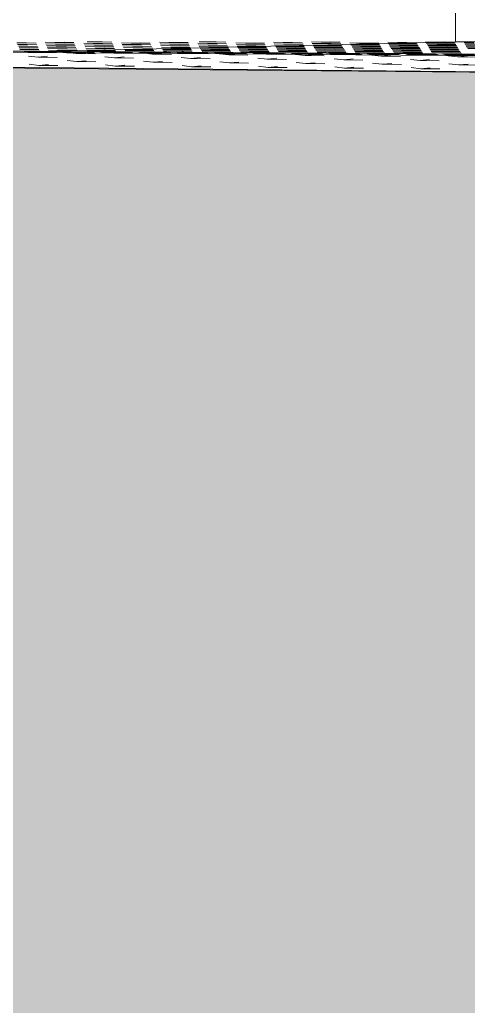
# Model space of a CAD drawing. Header units: millimetres. Extents: x 239748 to 326588, y -19262 to 5561.
# Drawn here: x 319977 to 322011, y -8703 to -4224 of the extents above; entities that cross this region are included whole.
import ezdxf

# ---------------------------------------------------------------- set-up
doc = ezdxf.new("R2010")
doc.units = ezdxf.units.MM
doc.header["$MEASUREMENT"] = 0
for name, color, linetype, lineweight in [('New_2D Drafting - General_Pen_No__1', 7, 'Continuous', 13), ('New_Site & Landscape - Terrain_Pen_No__1', 7, 'Continuous', 13), ('New_Structural - Bearing_Pen_No__1', 7, 'Continuous', 13)]:
    doc.layers.add(name, color=color, linetype=linetype, lineweight=lineweight)
for name, color, linetype, lineweight, true_color in [('New_2D Drafting - General_Pen_No__61', 7, 'Continuous', 20, 0x6a6a6a), ('New_Site & Landscape - Terrain_Pen_No__180', 7, 'Continuous', 15, 0xd6cda7), ('New_Site & Landscape - Terrain_Pen_No__93', 7, 'Continuous', 13, 0xa2a233)]:
    doc.layers.add(name, color=color, linetype=linetype, lineweight=lineweight, true_color=true_color)

msp = doc.modelspace()

# ---------------------------------------------------------------- hatches: boundary and pattern name
at = {"layer": 'New_2D Drafting - General_Pen_No__61', "linetype": 'Continuous', "lineweight": 20, "true_color": 0x6a6a6a}
h = msp.add_hatch(dxfattribs=at)
h.set_pattern_fill('Dashed_0002', color=251, style=0, pattern_type=2)
h.set_pattern_definition([(45, (649171.04, -4123.63), (-183.84776, 183.84776), [195, -65]), (45, (649171.04, -3939.78), (-183.84776, 183.84776), [195, -65])])
h.paths.add_polyline_path([(304790.6827, -4460.3759), (297360.3741, -4696.2383), (297432.4505, -19262.3247), (325883.6342, -19262.3247), (325883.2965, -4496.7853), (312832.5286, -4370.8818), (307073.8019, -4409.8695)])
at = {"layer": 'New_Site & Landscape - Terrain_Pen_No__180', "linetype": 'Continuous', "lineweight": 0, "true_color": 0x353329}
msp.add_hatch(color=250, dxfattribs=at).paths.add_polyline_path([(297432.4505, -19262.3247), (325883.6342, -19262.3247), (325883.6342, -4496.7884), (313274.2348, -4382.3441), (308962.5578, -4382.3438), (306735.3088, -4414.8025), (302168.1642, -4521.8361), (298486.9827, -4705.949), (297432.4505, -4713.9502)])

# ---------------------------------------------------------------- linework, layer by layer
at = {"layer": 'New_2D Drafting - General_Pen_No__1', "color": 7, "linetype": 'Continuous', "lineweight": 13, "flags": 128}
msp.add_lwpolyline([(304790.6827, -4460.3759), (297360.3741, -4696.2383), (297432.4505, -19262.3247), (325883.6342, -19262.3247), (325883.2965, -4496.7853), (312832.5286, -4370.8818), (307073.8019, -4409.8695)], close=True, dxfattribs=at)
at = {"layer": 'New_Site & Landscape - Terrain_Pen_No__1', "color": 7, "linetype": 'Continuous', "lineweight": 13}
for p, q in [((312861.9184, -4323.4671), (325883.6342, -4402.2168)), ((325883.6342, -4412.5658), (312861.9184, -4323.4671)), ((319964.1775, -4328.9932), (320007.0767, -4328.4009)), ((319964.1775, -4328.9932), (320050.7788, -4329.6522)), ((319967.3891, -4336.3677), (320010.2883, -4335.7754)), ((319967.3891, -4336.3677), (320053.9904, -4337.0267)), ((319970.6007, -4343.7421), (320013.4999, -4343.1498)), ((319970.6007, -4343.7421), (320057.202, -4344.4012)), ((321955.9232, -4323.4671), (320080.0552, -4367.1193)), ((320135.7743, -4326.624), (320092.0722, -4325.3727)), ((320138.9859, -4333.9985), (320095.2838, -4332.7472)), ((320142.1975, -4341.3729), (320098.4954, -4340.1216)), ((320135.7743, -4326.624), (320178.6735, -4326.0317)), ((320135.7743, -4326.624), (320222.3756, -4327.283)), ((320138.9859, -4333.9985), (320181.8851, -4333.4062)), ((320138.9859, -4333.9985), (320225.5872, -4334.6575)), ((320142.1975, -4341.3729), (320185.0967, -4340.7806)), ((320142.1975, -4341.3729), (320228.7988, -4342.0319)), ((320310.5827, -4331.6292), (320266.8806, -4330.3779)), ((320313.7943, -4339.0037), (320270.0922, -4337.7524)), ((320307.3711, -4324.2548), (320282.4177, -4323.5403)), ((320307.3711, -4324.2548), (320350.2703, -4323.6625)), ((320307.3711, -4324.2548), (320393.9724, -4324.9138)), ((320310.5827, -4331.6292), (320353.4819, -4331.0369)), ((320310.5827, -4331.6292), (320397.184, -4332.2882)), ((320313.7943, -4339.0037), (320356.6935, -4338.4114)), ((320313.7943, -4339.0037), (320400.3956, -4339.6627)), ((320482.1795, -4329.26), (320438.4774, -4328.0087)), ((320485.3911, -4336.6345), (320441.689, -4335.3832)), ((320488.6027, -4344.0089), (320444.9006, -4342.7576)), ((320482.1795, -4329.26), (320525.0787, -4328.6677)), ((320482.1795, -4329.26), (320568.7808, -4329.919)), ((320485.3911, -4336.6345), (320528.2903, -4336.0422)), ((320485.3911, -4336.6345), (320571.9924, -4337.2935)), ((320488.6027, -4344.0089), (320531.5019, -4343.4166)), ((320488.6027, -4344.0089), (320575.204, -4344.6679)), ((320653.7763, -4326.8908), (320610.0742, -4325.6395)), ((320656.9879, -4334.2653), (320613.2858, -4333.0139)), ((320660.1995, -4341.6397), (320616.4974, -4340.3884)), ((320653.7763, -4326.8908), (320696.6755, -4326.2985)), ((320653.7763, -4326.8908), (320740.3776, -4327.5498)), ((320656.9879, -4334.2653), (320699.8871, -4333.6729)), ((320656.9879, -4334.2653), (320743.5892, -4334.9243)), ((320660.1995, -4341.6397), (320703.0987, -4341.0474)), ((320660.1995, -4341.6397), (320746.8008, -4342.2987)), ((320828.5847, -4331.896), (320784.8826, -4330.6447)), ((320831.7963, -4339.2705), (320788.0942, -4338.0192)), ((320825.3731, -4324.5216), (320790.6875, -4323.5284)), ((320825.3731, -4324.5216), (320868.2723, -4323.9293)), ((320825.3731, -4324.5216), (320911.9744, -4325.1806)), ((320828.5847, -4331.896), (320871.4839, -4331.3037)), ((320828.5847, -4331.896), (320915.186, -4332.555)), ((320831.7963, -4339.2705), (320874.6955, -4338.6782)), ((320831.7963, -4339.2705), (320918.3976, -4339.9295)), ((321000.1815, -4329.5268), (320956.4794, -4328.2755)), ((321003.3931, -4336.9013), (320959.691, -4335.65)), ((321006.6047, -4344.2757), (320962.9026, -4343.0244)), ((321000.1815, -4329.5268), (321043.0807, -4328.9345)), ((321000.1815, -4329.5268), (321086.7828, -4330.1858)), ((321003.3931, -4336.9013), (321046.2923, -4336.309)), ((321003.3931, -4336.9013), (321089.9944, -4337.5603)), ((321006.6047, -4344.2757), (321049.5039, -4343.6834)), ((321006.6047, -4344.2757), (321048.1344, -4344.5917)), ((321048.1314, -4344.5917), (321093.206, -4344.5509)), ((321171.7783, -4327.1576), (321128.0762, -4325.9063)), ((321174.9899, -4334.532), (321131.2878, -4333.2807)), ((321171.6227, -4341.7181), (321134.4994, -4340.6552)), ((321178.2015, -4341.8123), (321171.621, -4341.7181)), ((321171.7783, -4327.1576), (321214.6775, -4326.5653)), ((321171.7783, -4327.1576), (321258.3796, -4327.8166)), ((321174.9899, -4334.532), (321217.8891, -4333.9397)), ((321174.9899, -4334.532), (321261.5912, -4335.191)), ((321178.2015, -4341.8123), (321221.1007, -4341.108)), ((321178.2015, -4341.8123), (321264.8028, -4341.7338)), ((321343.3751, -4324.7884), (321299.673, -4323.5371)), ((321346.5867, -4332.1628), (321302.8846, -4330.9115)), ((321311.9323, -4338.4531), (321306.0962, -4338.286)), ((321353.0099, -4344.3152), (321309.3078, -4343.6895)), ((321349.7983, -4338.9952), (321311.9308, -4338.453)), ((321343.3751, -4324.7884), (321386.2743, -4324.1961)), ((321343.3751, -4324.7884), (321429.9764, -4325.4474)), ((321346.5867, -4332.1628), (321389.4859, -4331.5705)), ((321346.5867, -4332.1628), (321433.188, -4332.8218)), ((321349.7983, -4338.9952), (321392.6975, -4338.2909)), ((321349.7983, -4338.9952), (321436.3996, -4338.9167)), ((321353.0099, -4344.3152), (321395.9091, -4343.6109)), ((321353.0099, -4344.3152), (321439.6112, -4344.2366)), ((321518.1835, -4329.7936), (321474.4814, -4328.5423)), ((321521.3951, -4336.1781), (321477.693, -4335.5524)), ((321524.6067, -4341.4981), (321480.9046, -4340.8724)), ((321518.1835, -4329.7936), (321561.0827, -4329.2013)), ((321518.1835, -4329.7936), (321604.7848, -4330.4526)), ((321521.3951, -4336.1781), (321564.2943, -4335.4738)), ((321521.3951, -4336.1781), (321607.9964, -4336.0996)), ((321524.6067, -4341.4981), (321567.5059, -4340.7938)), ((321524.6067, -4341.4981), (321611.208, -4341.4195)), ((321689.7803, -4327.4244), (321646.0782, -4326.1731)), ((321692.9919, -4333.361), (321649.2898, -4332.7353)), ((321696.2035, -4338.681), (321652.5014, -4338.0553)), ((321699.4151, -4344.0009), (321655.713, -4343.3752)), ((321689.7803, -4327.4244), (321732.6795, -4326.8321)), ((321689.7803, -4327.4244), (321762.1907, -4327.9754)), ((321692.9919, -4333.361), (321735.8911, -4332.6567)), ((321692.9919, -4333.361), (321779.5932, -4333.2825)), ((321696.2035, -4338.681), (321739.1027, -4337.9767)), ((321696.2035, -4338.681), (321782.8048, -4338.6024)), ((321699.4151, -4344.0009), (321742.3143, -4343.2966)), ((321699.4151, -4344.0009), (321786.0164, -4343.9224)), ((321762.1888, -4327.9754), (321776.3816, -4327.9625)), ((321861.3771, -4325.0551), (321817.675, -4323.8038)), ((321864.5887, -4330.5439), (321820.8866, -4329.9182)), ((321867.8003, -4335.8639), (321824.0982, -4335.2382)), ((321871.0119, -4341.1838), (321827.3098, -4340.5581)), ((321861.3771, -4325.0551), (321904.2763, -4324.4628)), ((321861.3771, -4325.0551), (321881.2001, -4325.206)), ((321864.5887, -4330.5439), (321907.4879, -4329.8396)), ((321864.5887, -4330.5439), (321951.19, -4330.4654)), ((321867.8003, -4335.8639), (321910.6995, -4335.1596)), ((321867.8003, -4335.8639), (321954.4016, -4335.7853)), ((321871.0119, -4341.1838), (321913.9111, -4340.4796)), ((321871.0119, -4341.1838), (321957.6132, -4341.1053)), ((321881.1984, -4325.206), (321947.9784, -4325.1454)), ((325883.6342, -4323.4671), (321955.9232, -4323.4671)), ((321955.9232, -4323.4671), (325883.6342, -4383.6482)), ((322036.1855, -4327.7268), (321992.4834, -4327.1011)), ((322039.3971, -4333.0468), (321995.695, -4332.4211)), ((322042.6087, -4338.3667), (321998.9066, -4337.741)), ((322045.8203, -4343.6867), (322002.1182, -4343.061)), ((319980.2355, -4365.8655), (319936.5334, -4364.6142)), ((319973.8123, -4351.1166), (320016.7115, -4350.5243)), ((319973.8123, -4351.1166), (320060.4136, -4351.7756)), ((319977.0239, -4358.4911), (320019.9231, -4357.8988)), ((319977.0239, -4358.4911), (320063.6252, -4359.1501)), ((319980.2355, -4365.8655), (320023.1347, -4365.2732)), ((319980.2355, -4365.8655), (320066.8368, -4366.5245)), ((320041.2559, -4367.8799), (319997.5538, -4367.4704)), ((320038.0443, -4366.9898), (320000.5195, -4366.6382)), ((320044.4675, -4368.77), (320000.7654, -4368.3605)), ((320047.6791, -4369.6601), (320003.977, -4369.2506)), ((320050.8907, -4370.5502), (320007.1886, -4370.1407)), ((320054.1023, -4371.4402), (320010.4002, -4371.0308)), ((320057.3139, -4372.3303), (320013.6118, -4371.9209)), ((320060.5255, -4393.9083), (320016.8234, -4388.9117)), ((320038.0443, -4366.9898), (320080.9435, -4367.1768)), ((320038.0443, -4366.9898), (320124.6456, -4367.5862)), ((320041.2559, -4367.8799), (320084.1551, -4368.0668)), ((320041.2559, -4367.8799), (320127.8572, -4368.4763)), ((320044.4675, -4368.77), (320087.3667, -4368.9569)), ((320044.4675, -4368.77), (320131.0688, -4369.3664)), ((320047.6791, -4369.6601), (320090.5783, -4369.847)), ((320047.6791, -4369.6601), (320134.2804, -4370.2565)), ((320050.8907, -4370.5502), (320093.7899, -4370.7371)), ((320050.8907, -4370.5502), (320137.492, -4371.1466)), ((320054.1023, -4371.4402), (320097.0015, -4371.6272)), ((320054.1023, -4371.4402), (320140.7036, -4372.0367)), ((320057.3139, -4372.3303), (320100.2131, -4372.5173)), ((320057.3139, -4372.3303), (320143.9152, -4372.9268)), ((320060.5255, -4393.9083), (320103.4247, -4389.6692)), ((320145.4091, -4348.7474), (320101.707, -4347.4961)), ((320148.6207, -4356.1218), (320104.9186, -4354.8705)), ((320151.8323, -4363.4963), (320108.1302, -4362.245)), ((320145.4091, -4348.7474), (320188.3083, -4348.1551)), ((320145.4091, -4348.7474), (320232.0104, -4349.4064)), ((320148.6207, -4356.1218), (320191.5199, -4355.5295)), ((320148.6207, -4356.1218), (320235.222, -4356.7808)), ((320151.8323, -4363.4963), (320194.7315, -4362.904)), ((320151.8323, -4363.4963), (320215.0688, -4363.9775)), ((320212.8527, -4368.6277), (320169.1506, -4368.2182)), ((320216.0643, -4369.5178), (320172.3622, -4369.1083)), ((320219.2759, -4370.4079), (320175.5738, -4369.9984)), ((320222.4875, -4371.298), (320178.7854, -4370.8885)), ((320225.6991, -4372.1881), (320181.997, -4371.7786)), ((320228.9107, -4373.0782), (320185.2086, -4372.6687)), ((320203.6744, -4373.7017), (320188.4202, -4373.5588)), ((320232.1223, -4376.9519), (320203.696, -4373.7018)), ((320212.8527, -4368.6277), (320255.7519, -4368.8147)), ((320212.8527, -4368.6277), (320299.454, -4369.2241)), ((320215.0645, -4363.9775), (320238.4336, -4363.9563)), ((320216.0643, -4369.5178), (320258.9635, -4369.7048)), ((320216.0643, -4369.5178), (320302.6656, -4370.1142)), ((320219.2759, -4370.4079), (320262.1751, -4370.5948)), ((320219.2759, -4370.4079), (320305.8772, -4371.0043)), ((320222.4875, -4371.298), (320265.3867, -4371.4849)), ((320222.4875, -4371.298), (320309.0888, -4371.8944)), ((320225.6991, -4372.1881), (320268.5983, -4372.375)), ((320225.6991, -4372.1881), (320312.3004, -4372.7845)), ((320228.9107, -4373.0782), (320271.8099, -4373.2651)), ((320228.9107, -4373.0782), (320315.512, -4373.6746)), ((320232.1223, -4376.9519), (320261.0417, -4374.0942)), ((320232.1223, -4376.9519), (320318.7236, -4377.7094)), ((320261.0635, -4374.0944), (320275.0215, -4374.1552)), ((320317.0059, -4346.3782), (320273.3038, -4345.1268)), ((320320.2175, -4353.7526), (320276.5154, -4352.5013)), ((320323.4291, -4361.1271), (320279.727, -4359.8758)), ((320326.6407, -4366.5377), (320282.9386, -4365.912)), ((320317.0059, -4346.3782), (320359.9051, -4345.7859)), ((320317.0059, -4346.3782), (320403.6072, -4347.0372)), ((320320.2175, -4353.7526), (320363.1167, -4353.1603)), ((320320.2175, -4353.7526), (320406.8188, -4354.4116)), ((320323.4291, -4361.1271), (320358.1779, -4360.6473)), ((320323.4291, -4361.1271), (320334.0782, -4361.2081)), ((320326.6407, -4366.5377), (320369.5399, -4365.8334)), ((320326.6407, -4366.5377), (320413.242, -4366.4592)), ((320334.074, -4361.2081), (320410.0304, -4361.1392)), ((320384.4495, -4369.3755), (320340.7474, -4368.9661)), ((320387.6611, -4370.2656), (320343.959, -4369.8561)), ((320390.8727, -4371.1557), (320347.1706, -4370.7462)), ((320394.0843, -4372.0458), (320350.3822, -4371.6363)), ((320397.2959, -4372.9359), (320353.5938, -4372.5264)), ((320400.5075, -4373.826), (320356.8054, -4373.4165)), ((320358.1644, -4360.6475), (320366.3283, -4360.5135)), ((320403.7191, -4374.7161), (320360.017, -4374.3066)), ((320384.4495, -4369.3755), (320427.3487, -4369.5625)), ((320384.4495, -4369.3755), (320471.0508, -4369.972)), ((320387.6611, -4370.2656), (320430.5603, -4370.4526)), ((320387.6611, -4370.2656), (320474.2624, -4370.862)), ((320390.8727, -4371.1557), (320433.7719, -4371.3427)), ((320390.8727, -4371.1557), (320477.474, -4371.7521)), ((320394.0843, -4372.0458), (320436.9835, -4372.2327)), ((320394.0843, -4372.0458), (320480.6856, -4372.6422)), ((320397.2959, -4372.9359), (320440.1951, -4373.1228)), ((320397.2959, -4372.9359), (320483.8972, -4373.5323)), ((320400.5075, -4373.826), (320443.4067, -4374.0129)), ((320400.5075, -4373.826), (320487.1088, -4374.4224)), ((320403.7191, -4374.7161), (320446.6183, -4374.903)), ((320403.7191, -4374.7161), (320490.3204, -4375.3125)), ((320491.8143, -4351.3834), (320448.1122, -4350.1321)), ((320470.0745, -4358.0434), (320451.3238, -4357.5065)), ((320498.2375, -4363.7206), (320454.5354, -4363.0949)), ((320501.4491, -4369.0406), (320457.747, -4368.4149)), ((320495.0259, -4358.4007), (320470.0721, -4358.0434)), ((320491.8143, -4351.3834), (320534.7135, -4350.7911)), ((320491.8143, -4351.3834), (320578.4156, -4352.0424)), ((320495.0259, -4358.4007), (320537.9251, -4357.6964)), ((320495.0259, -4358.4007), (320581.6272, -4358.3221)), ((320498.2375, -4363.7206), (320541.1367, -4363.0163)), ((320498.2375, -4363.7206), (320584.8388, -4363.6421)), ((320501.4491, -4369.0406), (320544.3483, -4368.3363)), ((320501.4491, -4369.0406), (320588.0504, -4368.962)), ((320559.2579, -4371.0134), (320515.5558, -4370.604)), ((320556.0463, -4370.1233), (320518.2532, -4369.7692)), ((320562.4695, -4371.9035), (320518.7674, -4371.494)), ((320565.6811, -4372.7936), (320521.979, -4372.3841)), ((320568.8927, -4373.6837), (320525.1906, -4373.2742)), ((320572.1043, -4374.5738), (320528.4022, -4374.1643)), ((320575.3159, -4375.4639), (320531.6138, -4375.0544)), ((320543.9431, -4376.0299), (320534.8254, -4375.9445)), ((320578.5275, -4379.9818), (320543.9638, -4376.03)), ((320556.0463, -4370.1233), (320598.9455, -4370.3103)), ((320556.0463, -4370.1233), (320642.6476, -4370.7198)), ((320559.2579, -4371.0134), (320602.1571, -4371.2004)), ((320559.2579, -4371.0134), (320645.8592, -4371.6099)), ((320562.4695, -4371.9035), (320605.3687, -4372.0905)), ((320562.4695, -4371.9035), (320649.0708, -4372.5)), ((320565.6811, -4372.7936), (320608.5803, -4372.9806)), ((320565.6811, -4372.7936), (320652.2824, -4373.39)), ((320568.8927, -4373.6837), (320611.7919, -4373.8707)), ((320568.8927, -4373.6837), (320655.494, -4374.2801)), ((320572.1043, -4374.5738), (320615.0035, -4374.7607)), ((320572.1043, -4374.5738), (320658.7056, -4375.1702)), ((320575.3159, -4375.4639), (320618.2151, -4375.6508)), ((320575.3159, -4375.4639), (320661.9172, -4376.0603)), ((320578.5275, -4379.9818), (320613.6908, -4376.5071)), ((320578.5275, -4379.9818), (320665.1288, -4380.7393)), ((320613.7116, -4376.5073), (320621.4267, -4376.5409)), ((320663.4111, -4349.0142), (320619.709, -4347.7629)), ((320666.6227, -4355.5836), (320622.9206, -4354.9579)), ((320669.8343, -4360.9035), (320626.1322, -4360.2778)), ((320673.0459, -4366.2235), (320629.3438, -4365.5978)), ((320663.4111, -4349.0142), (320706.3103, -4348.4219)), ((320663.4111, -4349.0142), (320750.0124, -4349.6732)), ((320666.6227, -4355.5836), (320709.5219, -4354.8793)), ((320666.6227, -4355.5836), (320753.224, -4355.505)), ((320669.8343, -4360.9035), (320712.7335, -4360.1992)), ((320669.8343, -4360.9035), (320756.4356, -4360.825)), ((320673.0459, -4366.2235), (320715.9451, -4365.5192)), ((320673.0459, -4366.2235), (320759.6472, -4366.1449)), ((320730.8547, -4371.7613), (320687.1526, -4371.3518)), ((320734.0663, -4372.6513), (320690.3642, -4372.2419)), ((320737.2779, -4373.5414), (320693.5758, -4373.132)), ((320740.4895, -4374.4315), (320696.7874, -4374.022)), ((320743.7011, -4375.3216), (320699.999, -4374.9121)), ((320746.9127, -4376.2117), (320703.2106, -4375.8022)), ((320750.1243, -4377.1018), (320706.4222, -4376.6923)), ((320712.6993, -4370.9452), (320719.1567, -4370.8391)), ((320730.8547, -4371.7613), (320773.7539, -4371.9482)), ((320730.8547, -4371.7613), (320817.456, -4372.3577)), ((320734.0663, -4372.6513), (320776.9655, -4372.8383)), ((320734.0663, -4372.6513), (320820.6676, -4373.2478)), ((320737.2779, -4373.5414), (320780.1771, -4373.7284)), ((320737.2779, -4373.5414), (320823.8792, -4374.1379)), ((320740.4895, -4374.4315), (320783.3887, -4374.6185)), ((320740.4895, -4374.4315), (320827.0908, -4375.028)), ((320743.7011, -4375.3216), (320786.6003, -4375.5086)), ((320743.7011, -4375.3216), (320830.3024, -4375.918)), ((320746.9127, -4376.2117), (320789.8119, -4376.3986)), ((320746.9127, -4376.2117), (320833.514, -4376.8081)), ((320750.1243, -4377.1018), (320793.0235, -4377.2887)), ((320750.1243, -4377.1018), (320836.7256, -4377.6982)), ((320835.0079, -4346.6449), (320791.3058, -4345.3936)), ((320838.2195, -4352.7665), (320794.5174, -4352.1408)), ((320841.4311, -4358.0864), (320797.729, -4357.4607)), ((320844.6427, -4363.4064), (320800.9406, -4362.7807)), ((320847.8543, -4368.7263), (320804.1522, -4368.1006)), ((320835.0079, -4346.6449), (320877.9071, -4346.0526)), ((320835.0079, -4346.6449), (320921.6092, -4347.3039)), ((320838.2195, -4352.7665), (320881.1187, -4352.0622)), ((320838.2195, -4352.7665), (320924.8208, -4352.6879)), ((320841.4311, -4358.0864), (320884.3303, -4357.3821)), ((320841.4311, -4358.0864), (320928.0324, -4358.0079)), ((320844.6427, -4363.4064), (320887.5419, -4362.7021)), ((320844.6427, -4363.4064), (320931.244, -4363.3278)), ((320847.8543, -4368.7263), (320890.7535, -4368.022)), ((320847.8543, -4368.7263), (320934.4556, -4368.6478)), ((320902.4515, -4372.5091), (320858.7494, -4372.0996)), ((320905.6631, -4373.3992), (320861.961, -4372.9897)), ((320908.8747, -4374.2892), (320865.1726, -4373.8798)), ((320912.0863, -4375.1793), (320868.3842, -4374.7699)), ((320915.2979, -4376.0694), (320871.5958, -4375.6599)), ((320918.5095, -4376.9595), (320874.8074, -4376.55)), ((320921.7211, -4377.8496), (320878.019, -4377.4401)), ((320884.2119, -4378.3581), (320881.2306, -4378.3302)), ((320924.9327, -4383.0117), (320884.2316, -4378.3582)), ((320902.4515, -4372.5091), (320945.3507, -4372.696)), ((320902.4515, -4372.5091), (320989.0528, -4373.1055)), ((320905.6631, -4373.3992), (320948.5623, -4373.5861)), ((320905.6631, -4373.3992), (320992.2644, -4373.9956)), ((320908.8747, -4374.2892), (320951.7739, -4374.4762)), ((320908.8747, -4374.2892), (320995.476, -4374.8857)), ((320912.0863, -4375.1793), (320954.9855, -4375.3663)), ((320912.0863, -4375.1793), (320998.6876, -4375.7758)), ((320915.2979, -4376.0694), (320958.1971, -4376.2564)), ((320915.2979, -4376.0694), (321001.8992, -4376.6659)), ((320918.5095, -4376.9595), (320961.4087, -4377.1465)), ((320918.5095, -4376.9595), (321005.1108, -4377.5559)), ((320921.7211, -4377.8496), (320964.6203, -4378.0366)), ((320921.7211, -4377.8496), (321008.3224, -4378.446)), ((320924.9327, -4383.0117), (320966.3399, -4378.9201)), ((320924.9327, -4383.0117), (321011.534, -4383.7692)), ((321009.8163, -4349.9494), (320966.1142, -4349.3237)), ((320966.3597, -4378.9202), (320967.8319, -4378.9266)), ((321013.0279, -4355.2693), (320969.3258, -4354.6436)), ((321016.2395, -4360.5893), (320972.5374, -4359.9636)), ((321019.4511, -4365.9092), (320975.749, -4365.2835)), ((321022.6627, -4371.2292), (320978.9606, -4370.6035)), ((321009.8163, -4349.9494), (321052.7155, -4349.2451)), ((321009.8163, -4349.9494), (321096.4176, -4349.8708)), ((321013.0279, -4355.2693), (321055.9271, -4354.565)), ((321013.0279, -4355.2693), (321099.6292, -4355.1908)), ((321016.2395, -4360.5893), (321059.1387, -4359.885)), ((321016.2395, -4360.5893), (321102.8408, -4360.5107)), ((321019.4511, -4365.9092), (321062.3503, -4365.2049)), ((321019.4511, -4365.9092), (321106.0524, -4365.8307)), ((321022.6627, -4371.2292), (321065.5619, -4370.5249)), ((321022.6627, -4371.2292), (321109.264, -4371.1506)), ((321077.2599, -4374.147), (321033.5578, -4373.7375)), ((321074.0483, -4373.2569), (321035.9869, -4372.9003)), ((321080.4715, -4375.0371), (321036.7694, -4374.6276)), ((321083.6831, -4375.9272), (321039.981, -4375.5177)), ((321086.8947, -4376.8172), (321043.1926, -4376.4078)), ((321090.1063, -4377.7073), (321046.4042, -4377.2979)), ((321093.3179, -4378.5974), (321049.6158, -4378.1879)), ((321096.5295, -4379.4875), (321052.8274, -4379.078)), ((321074.0483, -4373.2569), (321116.9475, -4373.4438)), ((321074.0483, -4373.2569), (321160.6496, -4373.8533)), ((321077.2599, -4374.147), (321120.1591, -4374.3339)), ((321077.2599, -4374.147), (321163.8612, -4374.7434)), ((321080.4715, -4375.0371), (321123.3707, -4375.224)), ((321080.4715, -4375.0371), (321167.0728, -4375.6335)), ((321083.6831, -4375.9272), (321126.5823, -4376.1141)), ((321083.6831, -4375.9272), (321170.2844, -4376.5236)), ((321086.8947, -4376.8172), (321129.7939, -4377.0042)), ((321086.8947, -4376.8172), (321173.496, -4377.4137)), ((321090.1063, -4377.7073), (321133.0055, -4377.8943)), ((321090.1063, -4377.7073), (321176.7076, -4378.3038)), ((321093.3179, -4378.5974), (321136.2171, -4378.7844)), ((321093.3179, -4378.5974), (321179.9192, -4379.1939)), ((321096.5295, -4379.4875), (321139.4287, -4379.6745)), ((321096.5295, -4379.4875), (321183.1308, -4380.0839)), ((321181.4131, -4347.1323), (321137.711, -4346.5066)), ((321184.6247, -4352.4522), (321140.9226, -4351.8265)), ((321187.8363, -4357.7722), (321144.1342, -4357.1465)), ((321191.0479, -4363.0921), (321147.3458, -4362.4664)), ((321194.2595, -4368.4121), (321150.5574, -4367.7864)), ((321197.4711, -4373.732), (321153.769, -4373.1063)), ((321181.4131, -4347.1323), (321224.3123, -4346.428)), ((321181.4131, -4347.1323), (321268.0144, -4347.0537)), ((321184.6247, -4352.4522), (321227.5239, -4351.7479)), ((321184.6247, -4352.4522), (321271.226, -4352.3737)), ((321187.8363, -4357.7722), (321230.7355, -4357.0679)), ((321187.8363, -4357.7722), (321274.4376, -4357.6936)), ((321191.0479, -4363.0921), (321233.9471, -4362.3878)), ((321191.0479, -4363.0921), (321277.6492, -4363.0136)), ((321194.2595, -4368.4121), (321237.1587, -4367.7078)), ((321194.2595, -4368.4121), (321280.8608, -4368.3335)), ((321197.4711, -4373.732), (321240.3703, -4373.0277)), ((321197.4711, -4373.732), (321284.0724, -4373.6535)), ((321248.8567, -4374.8948), (321205.1546, -4374.4853)), ((321252.0683, -4375.7849), (321208.3662, -4375.3754)), ((321255.2799, -4376.675), (321211.5778, -4376.2655)), ((321258.4915, -4377.5651), (321214.7894, -4377.1556)), ((321261.7031, -4378.4552), (321218.001, -4378.0457)), ((321264.9147, -4379.3452), (321221.2126, -4378.9358)), ((321268.1263, -4380.2353), (321224.4242, -4379.8259)), ((321271.3379, -4386.0417), (321227.6358, -4381.0451)), ((321248.8567, -4374.8948), (321291.7559, -4375.0818)), ((321248.8567, -4374.8948), (321335.458, -4375.4912)), ((321252.0683, -4375.7849), (321294.9675, -4375.9718)), ((321252.0683, -4375.7849), (321338.6696, -4376.3813)), ((321255.2799, -4376.675), (321298.1791, -4376.8619)), ((321255.2799, -4376.675), (321341.8812, -4377.2714)), ((321258.4915, -4377.5651), (321301.3907, -4377.752)), ((321258.4915, -4377.5651), (321345.0928, -4378.1615)), ((321261.7031, -4378.4552), (321304.6023, -4378.6421)), ((321261.7031, -4378.4552), (321348.3044, -4379.0516)), ((321264.9147, -4379.3452), (321307.8139, -4379.5322)), ((321264.9147, -4379.3452), (321351.516, -4379.9417)), ((321268.1263, -4380.2353), (321311.0255, -4380.4223)), ((321268.1263, -4380.2353), (321354.7276, -4380.8318)), ((321271.3379, -4386.0417), (321314.2371, -4381.8026)), ((321271.3379, -4386.0417), (321357.9392, -4386.7992)), ((321356.2215, -4349.6351), (321312.5194, -4349.0094)), ((321359.4331, -4354.9551), (321315.731, -4354.3294)), ((321362.6447, -4360.275), (321318.9426, -4359.6493)), ((321365.8563, -4365.595), (321322.1542, -4364.9693)), ((321369.0679, -4370.9149), (321325.3658, -4370.2892)), ((321356.2215, -4349.6351), (321399.1207, -4348.9308)), ((321356.2215, -4349.6351), (321442.8228, -4349.5566)), ((321359.4331, -4354.9551), (321402.3323, -4354.2508)), ((321359.4331, -4354.9551), (321446.0344, -4354.8765)), ((321362.6447, -4360.275), (321405.5439, -4359.5707)), ((321362.6447, -4360.275), (321449.246, -4360.1965)), ((321365.8563, -4365.595), (321408.7555, -4364.8907)), ((321365.8563, -4365.595), (321452.4576, -4365.5164)), ((321369.0679, -4370.9149), (321411.9671, -4370.2107)), ((321369.0679, -4370.9149), (321455.6692, -4370.8364)), ((321420.4535, -4375.6426), (321376.7514, -4375.2331)), ((321423.6651, -4376.5327), (321379.963, -4376.1232)), ((321426.8767, -4377.4228), (321383.1746, -4377.0133)), ((321430.0883, -4378.3129), (321386.3862, -4377.9034)), ((321433.2999, -4379.203), (321389.5978, -4378.7935)), ((321436.5115, -4380.0931), (321392.8094, -4379.6836)), ((321439.7231, -4380.9831), (321396.021, -4380.5737)), ((321442.9347, -4381.8732), (321399.2326, -4381.4638)), ((321420.4535, -4375.6426), (321463.3527, -4375.8296)), ((321420.4535, -4375.6426), (321507.0548, -4376.239)), ((321423.6651, -4376.5327), (321466.5643, -4376.7197)), ((321423.6651, -4376.5327), (321510.2664, -4377.1291)), ((321426.8767, -4377.4228), (321469.7759, -4377.6097)), ((321426.8767, -4377.4228), (321513.478, -4378.0192)), ((321430.0883, -4378.3129), (321472.9875, -4378.4998)), ((321430.0883, -4378.3129), (321516.6896, -4378.9093)), ((321433.2999, -4379.203), (321476.1991, -4379.3899)), ((321433.2999, -4379.203), (321519.9012, -4379.7994)), ((321436.5115, -4380.0931), (321479.4107, -4380.28)), ((321436.5115, -4380.0931), (321523.1128, -4380.6895)), ((321439.7231, -4380.9831), (321482.6223, -4381.1701)), ((321439.7231, -4380.9831), (321526.3244, -4381.5796)), ((321442.9347, -4381.8732), (321485.8339, -4382.0602)), ((321442.9347, -4381.8732), (321529.536, -4382.4697)), ((321527.8183, -4346.818), (321484.1162, -4346.1923)), ((321531.0299, -4352.138), (321487.3278, -4351.5123)), ((321534.2415, -4357.4579), (321490.5394, -4356.8322)), ((321537.4531, -4362.7779), (321493.751, -4362.1522)), ((321540.6647, -4368.0978), (321496.9626, -4367.4721)), ((321543.8763, -4373.4178), (321500.1742, -4372.7921)), ((321527.8183, -4346.818), (321570.7175, -4346.1137)), ((321527.8183, -4346.818), (321614.4196, -4346.7395)), ((321531.0299, -4352.138), (321573.9291, -4351.4337)), ((321531.0299, -4352.138), (321617.6312, -4352.0594)), ((321534.2415, -4357.4579), (321577.1407, -4356.7537)), ((321534.2415, -4357.4579), (321620.8428, -4357.3794)), ((321537.4531, -4362.7779), (321580.3523, -4362.0736)), ((321537.4531, -4362.7779), (321624.0544, -4362.6993)), ((321540.6647, -4368.0978), (321583.5639, -4367.3936)), ((321540.6647, -4368.0978), (321627.266, -4368.0193)), ((321543.8763, -4373.4178), (321586.7755, -4372.7135)), ((321543.8763, -4373.4178), (321630.4776, -4373.3392)), ((321595.2619, -4377.2805), (321551.5598, -4376.871)), ((321592.0503, -4376.3904), (321553.7205, -4376.0313)), ((321598.4735, -4378.1706), (321554.7714, -4377.7611)), ((321601.6851, -4379.0607), (321557.983, -4378.6512)), ((321604.8967, -4379.9508), (321561.1946, -4379.5413)), ((321608.1083, -4380.8409), (321564.4062, -4380.4314)), ((321611.3199, -4381.731), (321567.6178, -4381.3215)), ((321614.5315, -4382.6211), (321570.8294, -4382.2116)), ((321617.7431, -4389.0716), (321574.041, -4384.075)), ((321592.0503, -4376.3904), (321634.9495, -4376.5774)), ((321592.0503, -4376.3904), (321678.6516, -4376.9869)), ((321595.2619, -4377.2805), (321638.1611, -4377.4675)), ((321595.2619, -4377.2805), (321681.8632, -4377.877)), ((321598.4735, -4378.1706), (321641.3727, -4378.3576)), ((321598.4735, -4378.1706), (321685.0748, -4378.767)), ((321601.6851, -4379.0607), (321644.5843, -4379.2477)), ((321601.6851, -4379.0607), (321688.2864, -4379.6571)), ((321604.8967, -4379.9508), (321647.7959, -4380.1377)), ((321604.8967, -4379.9508), (321691.498, -4380.5472)), ((321608.1083, -4380.8409), (321651.0075, -4381.0278)), ((321608.1083, -4380.8409), (321694.7096, -4381.4373)), ((321611.3199, -4381.731), (321654.2191, -4381.9179)), ((321611.3199, -4381.731), (321697.9212, -4382.3274)), ((321614.5315, -4382.6211), (321657.4307, -4382.808)), ((321614.5315, -4382.6211), (321701.1328, -4383.2175)), ((321617.7431, -4389.0716), (321660.6423, -4384.8325)), ((321617.7431, -4389.0716), (321704.3444, -4389.8291)), ((321702.6267, -4349.3209), (321658.9246, -4348.6952)), ((321705.8383, -4354.6408), (321662.1362, -4354.0151)), ((321709.0499, -4359.9608), (321665.3478, -4359.3351)), ((321712.2615, -4365.2807), (321668.5594, -4364.655)), ((321715.4731, -4370.6007), (321671.771, -4369.975)), ((321718.6847, -4375.9206), (321674.9826, -4375.2949)), ((321702.6267, -4349.3209), (321745.5259, -4348.6166)), ((321702.6267, -4349.3209), (321789.228, -4349.2423)), ((321705.8383, -4354.6408), (321748.7375, -4353.9366)), ((321705.8383, -4354.6408), (321792.4396, -4354.5623)), ((321709.0499, -4359.9608), (321751.9491, -4359.2565)), ((321709.0499, -4359.9608), (321795.6512, -4359.8822)), ((321712.2615, -4365.2807), (321755.1607, -4364.5765)), ((321712.2615, -4365.2807), (321798.8628, -4365.2022)), ((321715.4731, -4370.6007), (321758.3723, -4369.8964)), ((321715.4731, -4370.6007), (321802.0744, -4370.5221)), ((321718.6847, -4375.9206), (321761.5839, -4375.2164)), ((321718.6847, -4375.9206), (321805.286, -4375.8421)), ((321766.8587, -4378.0283), (321723.1566, -4377.6189)), ((321770.0703, -4378.9184), (321726.3682, -4378.509)), ((321773.2819, -4379.8085), (321729.5798, -4379.399)), ((321776.4935, -4380.6986), (321732.7914, -4380.2891)), ((321779.7051, -4381.5887), (321736.003, -4381.1792)), ((321782.9167, -4382.4788), (321739.2146, -4382.0693)), ((321786.1283, -4383.3689), (321742.4262, -4382.9594)), ((321789.3399, -4384.259), (321745.6378, -4383.8495)), ((321766.8587, -4378.0283), (321809.7579, -4378.2153)), ((321766.8587, -4378.0283), (321853.46, -4378.6248)), ((321770.0703, -4378.9184), (321812.9695, -4379.1054)), ((321770.0703, -4378.9184), (321856.6716, -4379.5149)), ((321773.2819, -4379.8085), (321816.1811, -4379.9955)), ((321773.2819, -4379.8085), (321859.8832, -4380.4049)), ((321776.4935, -4380.6986), (321819.3927, -4380.8856)), ((321776.4935, -4380.6986), (321863.0948, -4381.295)), ((321779.7051, -4381.5887), (321822.6043, -4381.7756)), ((321779.7051, -4381.5887), (321866.3064, -4382.1851)), ((321782.9167, -4382.4788), (321825.8159, -4382.6657)), ((321782.9167, -4382.4788), (321869.518, -4383.0752)), ((321786.1283, -4383.3689), (321829.0275, -4383.5558)), ((321786.1283, -4383.3689), (321872.7296, -4383.9653)), ((321789.3399, -4384.259), (321832.2391, -4384.4459)), ((321789.3399, -4384.259), (321875.9412, -4384.8554)), ((321874.2235, -4346.5038), (321830.5214, -4345.8781)), ((321877.4351, -4351.8237), (321833.733, -4351.198)), ((321880.6467, -4357.1437), (321836.9446, -4356.518)), ((321883.8583, -4362.4636), (321840.1562, -4361.8379)), ((321887.0699, -4367.7836), (321843.3678, -4367.1579)), ((321890.2815, -4373.1035), (321846.5794, -4372.4778)), ((321852.6972, -4377.8394), (321849.791, -4377.7978)), ((321874.2235, -4346.5038), (321917.1227, -4345.7995)), ((321874.2235, -4346.5038), (321960.8248, -4346.4252)), ((321877.4351, -4351.8237), (321920.3343, -4351.1195)), ((321877.4351, -4351.8237), (321964.0364, -4351.7452)), ((321880.6467, -4357.1437), (321923.5459, -4356.4394)), ((321880.6467, -4357.1437), (321967.248, -4357.0651)), ((321883.8583, -4362.4636), (321926.7575, -4361.7594)), ((321883.8583, -4362.4636), (321970.4596, -4362.3851)), ((321887.0699, -4367.7836), (321929.9691, -4367.0793)), ((321887.0699, -4367.7836), (321973.6712, -4367.705)), ((321890.2815, -4373.1035), (321933.1807, -4372.3993)), ((321890.2815, -4373.1035), (321976.8828, -4373.025)), ((321938.4555, -4378.7762), (321894.7534, -4378.3667)), ((321941.6671, -4379.6662), (321897.965, -4379.2568)), ((321944.8787, -4380.5563), (321901.1766, -4380.1469)), ((321948.0903, -4381.4464), (321904.3882, -4381.0369)), ((321951.3019, -4382.3365), (321907.5998, -4381.927)), ((321908.5118, -4378.1769), (321936.3923, -4377.7192)), ((321954.5135, -4383.2266), (321910.8114, -4382.8171)), ((321957.7251, -4384.1167), (321914.023, -4383.7072)), ((321960.9367, -4385.0068), (321917.2346, -4384.5973)), ((321964.1483, -4392.1015), (321920.4462, -4387.1049)), ((321938.4555, -4378.7762), (321981.3547, -4378.9631)), ((321938.4555, -4378.7762), (322025.0568, -4379.3726)), ((321941.6671, -4379.6662), (321984.5663, -4379.8532)), ((321941.6671, -4379.6662), (322028.2684, -4380.2627)), ((321942.005, -4378.3795), (321980.0944, -4378.3449)), ((321944.8787, -4380.5563), (321987.7779, -4380.7433)), ((321944.8787, -4380.5563), (322031.48, -4381.1528)), ((321948.0903, -4381.4464), (321990.9895, -4381.6334)), ((321948.0903, -4381.4464), (322034.6916, -4382.0429)), ((321951.3019, -4382.3365), (321994.2011, -4382.5235)), ((321951.3019, -4382.3365), (322037.9032, -4382.9329)), ((321954.5135, -4383.2266), (321997.4127, -4383.4136)), ((321954.5135, -4383.2266), (322041.1148, -4383.823)), ((321957.7251, -4384.1167), (322000.6243, -4384.3036)), ((321957.7251, -4384.1167), (322044.3264, -4384.7131)), ((321960.9367, -4385.0068), (322003.8359, -4385.1937)), ((321960.9367, -4385.0068), (322047.538, -4385.6032)), ((321964.1483, -4392.1015), (322007.0475, -4387.8624)), ((322049.0319, -4349.0066), (322005.3298, -4348.3809)), ((322052.2435, -4354.3266), (322008.5414, -4353.7009)), ((320063.7371, -4430.8512), (320020.035, -4425.8546)), ((320060.5255, -4393.9083), (320147.1268, -4394.6658)), ((320063.7371, -4430.8512), (320106.6363, -4426.6121)), ((320063.7371, -4430.8512), (320150.3384, -4431.6087)), ((320235.3339, -4413.8948), (320191.6318, -4408.8982)), ((320235.3339, -4413.8948), (320278.2331, -4409.6556)), ((320235.3339, -4413.8948), (320321.9352, -4414.6522)), ((320406.9307, -4396.9383), (320363.2286, -4391.9417)), ((320410.1423, -4433.8812), (320366.4402, -4428.8846)), ((320406.9307, -4396.9383), (320449.8299, -4392.6992)), ((320406.9307, -4396.9383), (320493.532, -4397.6958)), ((320410.1423, -4433.8812), (320453.0415, -4429.642)), ((320410.1423, -4433.8812), (320496.7436, -4434.6387)), ((320581.7391, -4416.9247), (320538.037, -4411.9281)), ((320581.7391, -4416.9247), (320624.6383, -4412.6856)), ((320581.7391, -4416.9247), (320668.3404, -4417.6822)), ((320753.3359, -4399.9682), (320709.6338, -4394.9716)), ((320756.5475, -4436.9111), (320712.8454, -4431.9145)), ((320753.3359, -4399.9682), (320796.2351, -4395.7291)), ((320753.3359, -4399.9682), (320839.9372, -4400.7257)), ((320756.5475, -4436.9111), (320799.4467, -4432.672)), ((320928.1443, -4419.9546), (320884.4422, -4414.958)), ((320928.1443, -4419.9546), (320971.0435, -4415.7155)), ((320928.1443, -4419.9546), (321014.7456, -4420.7121)), ((321099.7411, -4402.9982), (321056.039, -4398.0015)), ((321099.7411, -4402.9982), (321142.6403, -4398.759)), ((321099.7411, -4402.9982), (321186.3424, -4403.7556)), ((321274.5495, -4422.9846), (321230.8474, -4417.988)), ((321274.5495, -4422.9846), (321317.4487, -4418.7454)), ((321274.5495, -4422.9846), (321361.1508, -4423.742)), ((321446.1463, -4406.0281), (321402.4442, -4401.0315)), ((321446.1463, -4406.0281), (321489.0455, -4401.789)), ((321446.1463, -4406.0281), (321532.7476, -4406.7856)), ((321620.9547, -4426.0145), (321577.2526, -4421.0179)), ((321620.9547, -4426.0145), (321663.8539, -4421.7754)), ((321620.9547, -4426.0145), (321707.556, -4426.772)), ((321792.5515, -4409.058), (321748.8494, -4404.0614)), ((321792.5515, -4409.058), (321835.4507, -4404.8189)), ((321792.5515, -4409.058), (321879.1528, -4409.8155)), ((321967.3599, -4429.0444), (321923.6578, -4424.0478)), ((321964.1483, -4392.1015), (322050.7496, -4392.859)), ((321967.3599, -4429.0444), (322010.2591, -4424.8053)), ((321967.3599, -4429.0444), (322053.9612, -4429.8019)), ((320756.5475, -4436.9111), (320843.1488, -4437.6686)), ((321102.9527, -4439.941), (321059.2506, -4434.9444)), ((321102.9527, -4439.941), (321145.8519, -4435.7019)), ((321102.9527, -4439.941), (321189.554, -4440.6985)), ((321449.3579, -4442.971), (321405.6558, -4437.9744)), ((321449.3579, -4442.971), (321492.2571, -4438.7319)), ((321449.3579, -4442.971), (321535.9592, -4443.7285)), ((321795.7631, -4446.0009), (321752.061, -4441.0043)), ((321795.7631, -4446.0009), (321838.6623, -4441.7618)), ((321795.7631, -4446.0009), (321882.3644, -4446.7584))]:
    msp.add_line(p, q, dxfattribs=at)
at = {"layer": 'New_Site & Landscape - Terrain_Pen_No__93', "color": 55, "linetype": 'Continuous', "lineweight": 13, "true_color": 0xa2a233, "flags": 128}
msp.add_lwpolyline([(325883.6342, -4496.7884), (313274.2348, -4382.3441), (308962.5578, -4382.3438), (306735.3088, -4414.8025), (302168.1642, -4521.8361), (298486.9827, -4705.949), (297432.4505, -4713.9502)], dxfattribs=at)
at = {"layer": 'New_Structural - Bearing_Pen_No__1', "color": 7, "linetype": 'Continuous', "lineweight": 13}
msp.add_line((321952.8193, -4323.5013), (321952.8193, -4123.6284), dxfattribs=at)

doc.saveas('drawing.dxf')
